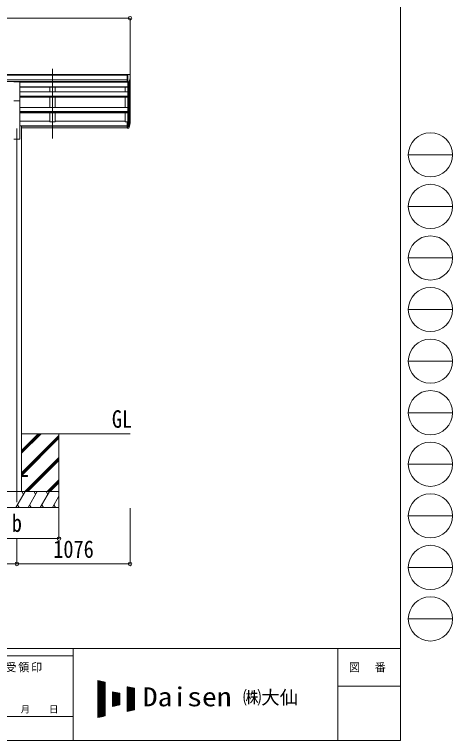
# Model space of a CAD drawing. Units: millimetres at full size, sheet at 1:35; details may follow other scales. Extents: x -9783 to 9892, y -6828 to 6752.
# Drawn here: x 5727 to 9892, y -6828 to 71 of the extents above; entities that cross this region are included whole.
import ezdxf
from ezdxf.enums import TextEntityAlignment as Align

# ---------------------------------------------------------------- set-up
doc = ezdxf.new("R2010")
doc.units = ezdxf.units.MM
doc.header["$LTSCALE"] = 35
doc.header["$PDMODE"] = 32
doc.header["$PDSIZE"] = 35
for name, color, linetype, lineweight in [('0-0_0', 7, 'Continuous', 9), ('0-1_本体', 4, 'Continuous', 9), ('0-2_部品', 7, 'Continuous', 9), ('0-8_PARTS2', 2, 'Continuous', 9), ('0-A_寸法', 6, 'Continuous', 9), ('F-0_240', 7, 'Continuous', 9)]:
    doc.layers.add(name, color=color, linetype=linetype, lineweight=lineweight)
doc.styles.add('ＭＳ ゴシック', font='')
doc.styles.get('ＭＳ ゴシック').set_extended_font_data('MS Gothic')

msp = doc.modelspace()

# ---------------------------------------------------------------- linework, layer by layer
at = {"layer": '0-0_0'}
for p, q in [((5794.25, -3913.65), (6825.05, -3913.65)), ((5794.25, -4099.28), (5979.88, -3913.65)), ((5794.25, -4085.14), (5965.74, -3913.65)), ((5794.25, -4071), (5951.59, -3913.65)), ((5794.25, -4283.13), (6149.05, -3928.33)), ((6149.05, -3913.65), (6149.05, -4613.65)), ((5794.25, -4297.27), (6149.05, -3942.48)), ((5796.51, -4309.15), (6149.05, -3956.62)), ((5825.86, -4463.65), (6149.05, -4140.46)), ((5840, -4463.65), (6149.05, -4154.61)), ((5854.14, -4463.65), (6149.05, -4168.75)), ((6037.99, -4463.65), (6149.05, -4352.6)), ((6052.13, -4463.65), (6149.05, -4366.74)), ((6066.27, -4463.65), (6149.05, -4380.88)), ((6149.05, -4463.65), (5349.05, -4463.65)), ((5740.2, -4613.65), (5826.81, -4463.65)), ((5811.81, -4489.64), (5796.8, -4463.65)), ((5855.67, -4613.65), (5942.28, -4463.65)), ((5927.28, -4489.64), (5912.28, -4463.65)), ((5971.14, -4613.65), (6057.75, -4463.65)), ((6027.75, -4463.65), (6042.75, -4489.63)), ((6143.22, -4463.65), (6149.05, -4473.75)), ((6086.61, -4613.65), (6149.05, -4505.52)), ((5349.05, -4613.65), (6149.05, -4613.65)), ((5755.2, -4587.67), (5770.2, -4613.65)), ((5870.67, -4587.67), (5885.67, -4613.65)), ((5986.14, -4587.67), (6001.14, -4613.65)), ((6101.61, -4587.67), (6116.61, -4613.65))]:
    msp.add_line(p, q, dxfattribs=at)
at = {"layer": '0-1_本体'}
for p, q in [((1799.55, -500.67), (6798.55, -500.67)), ((1799.55, -506.02), (6798.55, -506.02)), ((1799.55, -549.55), (6798.55, -549.56)), ((6825.05, -952.79), (6825.05, -537.43)), ((1799.55, -567.22), (6798.55, -567.22)), ((5776.55, -569.72), (6798.55, -569.72)), ((5776.55, -572.74), (6805.05, -572.74)), ((5776.55, -616.22), (6805.05, -616.22)), ((5776.55, -620.3), (6805.05, -620.3)), ((6064.05, -572.74), (6064.05, -569.72)), ((6064.05, -665.45), (6064.05, -620.3)), ((6114.05, -572.74), (6114.05, -569.72)), ((6114.05, -665.45), (6114.05, -620.3)), ((6780.05, -569.6), (6780.05, -572.74)), ((6780.05, -620.33), (6780.05, -665.32)), ((6805.05, -572.06), (6805.05, -948.36)), ((6811.05, -571.58), (6811.05, -992.79)), ((6820.76, -556.23), (6820.76, -974.79)), ((5776.55, -665.45), (6805.05, -665.45)), ((5776.55, -1113.65), (5776.55, -701.01)), ((5776.55, -706.19), (6805.05, -706.19)), ((5776.55, -707.68), (6805.05, -707.68)), ((5776.55, -714.47), (6805.05, -714.47)), ((6064.05, -812.76), (6064.05, -714.47)), ((6114.05, -812.76), (6114.05, -714.47)), ((6780.05, -714.5), (6780.05, -812.76)), ((5776.55, -812.76), (6805.05, -812.76)), ((5776.55, -851.97), (6805.05, -851.97)), ((5776.55, -853.45), (6805.05, -853.45)), ((5776.55, -863.11), (6805.05, -863.11)), ((6064.05, -863.11), (6064.05, -949.19)), ((6114.05, -863.11), (6114.05, -949.19)), ((6780.05, -863.02), (6780.05, -949.19)), ((6064.05, -944.39), (5776.55, -944.39)), ((6064.05, -949.19), (6114.05, -949.19)), ((6780.05, -944.39), (6114.05, -944.39)), ((6798.55, -949.19), (6780.05, -949.19)), ((5776.55, -987.27), (5794.25, -987.27)), ((5794.25, -987.27), (5794.25, -4463.65)), ((6798.55, -990.07), (5794.25, -990.07)), ((6798.55, -1007.25), (5794.25, -1007.25)), ((6798.55, -988.69), (5794.38, -988.69)), ((5721.55, -1113.65), (5776.55, -1113.65))]:
    msp.add_line(p, q, dxfattribs=at)
at = {"layer": '0-2_部品'}
for p, q in [((6798.55, -499.07), (6788.55, -499.16)), ((6788.55, -500.67), (6788.55, -499.16)), ((6798.55, -571.06), (6798.55, -499.07)), ((6817.05, -499.07), (6798.55, -499.07)), ((6805.05, -572.06), (6805.05, -499.07)), ((6817.05, -499.07), (6819.38, -499.21)), ((6820.14, -499.64), (6824.2, -505.45)), ((6827.05, -508.44), (6827.05, -509.07)), ((5721.55, -568.94), (5776.55, -568.94)), ((5776.55, -749.87), (5776.55, -568.94)), ((6798.55, -571.06), (6805.05, -571.06)), ((6805.05, -572.06), (6810.26, -571.74)), ((6812.67, -570.24), (6821.95, -554.18)), ((5721.55, -749.87), (5776.55, -749.87)), ((6798.55, -948.36), (6798.55, -1009.42)), ((6798.55, -948.36), (6805.05, -948.36)), ((6805.05, -948.36), (6805.05, -1010.24)), ((6798.55, -986.67), (6805.05, -986.67)), ((6798.55, -992.07), (6805.05, -992.07)), ((6798.55, -1009.42), (6805.05, -1009.42)), ((6805.05, -993.07), (6810.18, -993.07)), ((6805.05, -995.07), (6809.89, -995.07)), ((6805.05, -1010.24), (6809.89, -1010.24)), ((6811.48, -992.32), (6821.24, -973.9)), ((6822.66, -974.4), (6812.49, -993.57)), ((6820.07, -991.25), (6812.49, -1008.74))]:
    msp.add_line(p, q, dxfattribs=at)
at = {"layer": '0-2_部品', "color": 4}
msp.add_line((5848.85, -4309.15), (5794.05, -4309.15), dxfattribs=at)
msp.add_lwpolyline([(5848.85, -4309.15), (5848.85, -4318.15), (5794.05, -4318.15)], dxfattribs=at)
at = {"layer": '0-2_部品'}
for centre, radius, start, end in [((6819.32, -500.21), 1, 35, 86.5), ((6625.05, -509.07), 202, 347.09739, 0), ((6824.05, -508.44), 3, 0, 87), ((6810.07, -568.74), 3, 273.5, 330), ((6691.83, -955.18), 133.22, 344.28698, 356.72013), ((6737.1, -947.95), 88.05, 342.78929, 2.77608), ((6736.39, -952.23), 89.07, 345.58812, 5.50424), ((6809.89, -992.07), 3, 270, 330), ((6809.89, -1007.24), 3, 270, 330), ((6810.18, -991.57), 1.5, 270, 330)]:
    msp.add_arc(centre, radius, start, end, dxfattribs=at)
at = {"layer": '0-8_PARTS2'}
for p, q in [((6089.05, -1107.45), (6089.05, -444.92)), ((5749.05, -1013.65), (5749.05, -4563.65))]:
    msp.add_line(p, q, dxfattribs=at)
at = {"layer": '0-A_寸法'}
for p, q in [((1773.05, 34.7), (6825.05, 34.7)), ((6825.05, 34.7), (6825.05, -510.92)), ((6149.05, -4910.04), (6149.05, -4621.07)), ((6825.05, -5150.02), (6825.05, -4621.07)), ((5349.05, -4910.04), (6149.05, -4910.04)), ((5749.05, -5150.02), (5749.05, -4910.04)), ((2849.05, -5150.02), (5749.05, -5150.02)), ((5749.05, -5150.02), (6825.05, -5150.02))]:
    msp.add_line(p, q, dxfattribs=at)
for p in [(6825.05, 34.7), (6149.05, -4910.04), (5749.05, -5150.02), (6825.05, -5150.02)]:
    msp.add_point(p, dxfattribs=at)
at = {"layer": 'F-0_240', "color": 5}
for p, q in [((9396.97, 6751.9), (9396.97, -6828.1)), ((-9783.03, -5953.1), (9396.97, -5953.1)), ((6285.75, -5953.1), (6285.75, -6828.1)), ((8801.97, -5953.1), (8801.97, -6828.1)), ((-9783.03, -6023.1), (6285.75, -6023.1)), ((8801.97, -6311.85), (9396.97, -6311.85)), ((5305.75, -6600.6), (6285.75, -6600.6)), ((-9783.03, -6828.1), (9396.97, -6828.1))]:
    msp.add_line(p, q, dxfattribs=at)
at = {"layer": 'F-0_240', "color": 4}
for p, q in [((9471.77, -1263.1), (9891.77, -1263.1)), ((9471.77, -1753.1), (9891.77, -1753.1)), ((9471.77, -2243.1), (9891.77, -2243.1)), ((9471.77, -2733.1), (9891.77, -2733.1)), ((9471.77, -3223.1), (9891.77, -3223.1)), ((9471.77, -3713.1), (9891.77, -3713.1)), ((9471.77, -4203.1), (9891.77, -4203.1)), ((9471.77, -4693.1), (9891.77, -4693.1)), ((9471.77, -5183.1), (9891.77, -5183.1)), ((9471.77, -5673.1), (9891.77, -5673.1))]:
    msp.add_line(p, q, dxfattribs=at)
at = {"layer": 'F-0_240'}
for p, q in [((6519.04, -6259.47), (6589.04, -6274.05)), ((6519.04, -6259.47), (6519.04, -6609.47)), ((6519.04, -6262.76), (6534.85, -6262.76)), ((6519.04, -6266.26), (6551.65, -6266.26)), ((6519.04, -6269.76), (6568.45, -6269.76)), ((6519.04, -6273.26), (6585.25, -6273.26)), ((6519.04, -6276.76), (6589.04, -6276.76)), ((6521.12, -6609.03), (6521.12, -6259.9)), ((6524.62, -6608.3), (6524.62, -6260.63)), ((6528.12, -6607.58), (6528.12, -6261.36)), ((6531.62, -6606.85), (6531.62, -6262.09)), ((6535.12, -6606.12), (6535.12, -6262.81)), ((6538.62, -6605.39), (6538.62, -6263.54)), ((6542.12, -6604.66), (6542.12, -6264.27)), ((6545.62, -6603.93), (6545.62, -6265)), ((6549.12, -6603.2), (6549.12, -6265.73)), ((6552.62, -6602.47), (6552.62, -6266.46)), ((6556.12, -6601.74), (6556.12, -6267.19)), ((6559.62, -6601.01), (6559.62, -6267.92)), ((6563.12, -6600.28), (6563.12, -6268.65)), ((6566.62, -6599.55), (6566.62, -6269.38)), ((6570.12, -6598.83), (6570.12, -6270.11)), ((6573.62, -6598.1), (6573.62, -6270.84)), ((6577.12, -6597.37), (6577.12, -6271.56)), ((6580.62, -6596.64), (6580.62, -6272.29)), ((6584.12, -6595.91), (6584.12, -6273.02)), ((6587.62, -6595.18), (6587.62, -6273.75)), ((6589.04, -6274.05), (6589.04, -6594.88)), ((6519.04, -6280.26), (6589.04, -6280.26)), ((6519.04, -6283.76), (6589.04, -6283.76)), ((6519.04, -6287.26), (6589.04, -6287.26)), ((6519.04, -6290.76), (6589.04, -6290.76)), ((6519.04, -6294.26), (6589.04, -6294.26)), ((6519.04, -6297.76), (6589.04, -6297.76)), ((6519.04, -6301.26), (6589.04, -6301.26)), ((6519.04, -6304.76), (6589.04, -6304.76)), ((6519.04, -6308.26), (6589.04, -6308.26)), ((6519.04, -6311.76), (6589.04, -6311.76)), ((6519.04, -6315.26), (6589.04, -6315.26)), ((6519.04, -6318.76), (6589.04, -6318.76)), ((6519.04, -6322.26), (6589.04, -6322.26)), ((6519.04, -6325.76), (6589.04, -6325.76)), ((6519.04, -6329.26), (6589.04, -6329.26)), ((6519.04, -6332.76), (6589.04, -6332.76)), ((6519.04, -6336.26), (6589.04, -6336.26)), ((6519.04, -6339.76), (6589.04, -6339.76)), ((6519.04, -6343.26), (6589.04, -6343.26)), ((6519.04, -6346.76), (6589.04, -6346.76)), ((6799.04, -6317.8), (6869.04, -6332.38)), ((6799.04, -6317.8), (6799.04, -6551.13)), ((6799.04, -6318.76), (6803.65, -6318.76)), ((6799.04, -6322.26), (6820.45, -6322.26)), ((6799.04, -6325.76), (6837.25, -6325.76)), ((6799.04, -6329.26), (6854.05, -6329.26)), ((6799.04, -6332.76), (6869.04, -6332.76)), ((6799.04, -6336.26), (6869.04, -6336.26)), ((6799.04, -6339.76), (6869.04, -6339.76)), ((6799.04, -6343.26), (6869.04, -6343.26)), ((6799.04, -6346.76), (6869.04, -6346.76)), ((6801.12, -6550.7), (6801.12, -6318.23)), ((6804.62, -6549.97), (6804.62, -6318.96)), ((6808.12, -6549.24), (6808.12, -6319.69)), ((6811.62, -6548.51), (6811.62, -6320.42)), ((6815.12, -6547.78), (6815.12, -6321.15)), ((6818.62, -6547.05), (6818.62, -6321.88)), ((6822.12, -6546.33), (6822.12, -6322.61)), ((6825.62, -6545.6), (6825.62, -6323.34)), ((6829.12, -6544.87), (6829.12, -6324.06)), ((6832.62, -6544.14), (6832.62, -6324.79)), ((6836.12, -6543.41), (6836.12, -6325.52)), ((6839.62, -6542.68), (6839.62, -6326.25)), ((6843.12, -6541.95), (6843.12, -6326.98)), ((6846.62, -6541.22), (6846.62, -6327.71)), ((6850.12, -6540.49), (6850.12, -6328.44)), ((6853.62, -6539.76), (6853.62, -6329.17)), ((6857.12, -6539.03), (6857.12, -6329.9)), ((6860.62, -6538.3), (6860.62, -6330.63)), ((6864.12, -6537.58), (6864.12, -6331.36)), ((6867.62, -6536.85), (6867.62, -6332.09)), ((6869.04, -6332.38), (6869.04, -6536.55)), ((6519.04, -6350.26), (6589.04, -6350.26)), ((6519.04, -6353.76), (6589.04, -6353.76)), ((6519.04, -6357.26), (6589.04, -6357.26)), ((6519.04, -6360.76), (6589.04, -6360.76)), ((6519.04, -6364.26), (6589.04, -6364.26)), ((6519.04, -6367.76), (6589.04, -6367.76)), ((6519.04, -6371.26), (6589.04, -6371.26)), ((6519.04, -6374.76), (6589.04, -6374.76)), ((6519.04, -6378.26), (6589.04, -6378.26)), ((6519.04, -6381.76), (6589.04, -6381.76)), ((6519.04, -6385.26), (6589.04, -6385.26)), ((6519.04, -6388.76), (6589.04, -6388.76)), ((6519.04, -6392.26), (6589.04, -6392.26)), ((6519.04, -6395.76), (6589.04, -6395.76)), ((6519.04, -6399.26), (6589.04, -6399.26)), ((6519.04, -6402.76), (6589.04, -6402.76)), ((6519.04, -6406.26), (6589.04, -6406.26)), ((6519.04, -6409.76), (6589.04, -6409.76)), ((6519.04, -6413.26), (6589.04, -6413.26)), ((6659.04, -6364.47), (6729.04, -6379.05)), ((6659.04, -6364.47), (6659.04, -6504.47)), ((6659.04, -6367.76), (6674.85, -6367.76)), ((6659.04, -6371.26), (6691.65, -6371.26)), ((6659.04, -6374.76), (6708.45, -6374.76)), ((6659.04, -6378.26), (6725.25, -6378.26)), ((6659.04, -6381.76), (6729.04, -6381.76)), ((6659.04, -6385.26), (6729.04, -6385.26)), ((6659.04, -6388.76), (6729.04, -6388.76)), ((6659.04, -6392.26), (6729.04, -6392.26)), ((6659.04, -6395.76), (6729.04, -6395.76)), ((6659.04, -6399.26), (6729.04, -6399.26)), ((6659.04, -6402.76), (6729.04, -6402.76)), ((6659.04, -6406.26), (6729.04, -6406.26)), ((6659.04, -6409.76), (6729.04, -6409.76)), ((6659.04, -6413.26), (6729.04, -6413.26)), ((6661.12, -6504.03), (6661.12, -6364.9)), ((6664.62, -6503.3), (6664.62, -6365.63)), ((6668.12, -6502.58), (6668.12, -6366.36)), ((6671.62, -6501.85), (6671.62, -6367.09)), ((6675.12, -6501.12), (6675.12, -6367.81)), ((6678.62, -6500.39), (6678.62, -6368.54)), ((6682.12, -6499.66), (6682.12, -6369.27)), ((6685.62, -6498.93), (6685.62, -6370)), ((6689.12, -6498.2), (6689.12, -6370.73)), ((6692.62, -6497.47), (6692.62, -6371.46)), ((6696.12, -6496.74), (6696.12, -6372.19)), ((6699.62, -6496.01), (6699.62, -6372.92)), ((6703.12, -6495.28), (6703.12, -6373.65)), ((6706.62, -6494.55), (6706.62, -6374.38)), ((6710.12, -6493.83), (6710.12, -6375.11)), ((6713.62, -6493.1), (6713.62, -6375.84)), ((6717.12, -6492.37), (6717.12, -6376.56)), ((6720.62, -6491.64), (6720.62, -6377.29)), ((6724.12, -6490.91), (6724.12, -6378.02)), ((6727.62, -6490.18), (6727.62, -6378.75)), ((6729.04, -6379.05), (6729.04, -6489.88)), ((6799.04, -6350.26), (6869.04, -6350.26)), ((6799.04, -6353.76), (6869.04, -6353.76)), ((6799.04, -6357.26), (6869.04, -6357.26)), ((6799.04, -6360.76), (6869.04, -6360.76)), ((6799.04, -6364.26), (6869.04, -6364.26)), ((6799.04, -6367.76), (6869.04, -6367.76)), ((6799.04, -6371.26), (6869.04, -6371.26)), ((6799.04, -6374.76), (6869.04, -6374.76)), ((6799.04, -6378.26), (6869.04, -6378.26)), ((6799.04, -6381.76), (6869.04, -6381.76)), ((6799.04, -6385.26), (6869.04, -6385.26)), ((6799.04, -6388.76), (6869.04, -6388.76)), ((6799.04, -6392.26), (6869.04, -6392.26)), ((6799.04, -6395.76), (6869.04, -6395.76)), ((6799.04, -6399.26), (6869.04, -6399.26)), ((6799.04, -6402.76), (6869.04, -6402.76)), ((6799.04, -6406.26), (6869.04, -6406.26)), ((6799.04, -6409.76), (6869.04, -6409.76)), ((6799.04, -6413.26), (6869.04, -6413.26)), ((6519.04, -6416.76), (6589.04, -6416.76)), ((6519.04, -6420.26), (6589.04, -6420.26)), ((6519.04, -6423.76), (6589.04, -6423.76)), ((6519.04, -6427.26), (6589.04, -6427.26)), ((6519.04, -6430.76), (6589.04, -6430.76)), ((6519.04, -6434.26), (6589.04, -6434.26)), ((6519.04, -6437.76), (6589.04, -6437.76)), ((6519.04, -6441.26), (6589.04, -6441.26)), ((6519.04, -6444.76), (6589.04, -6444.76)), ((6519.04, -6448.26), (6589.04, -6448.26)), ((6519.04, -6451.76), (6589.04, -6451.76)), ((6519.04, -6455.26), (6589.04, -6455.26)), ((6519.04, -6458.76), (6589.04, -6458.76)), ((6519.04, -6462.26), (6589.04, -6462.26)), ((6519.04, -6465.76), (6589.04, -6465.76)), ((6519.04, -6469.26), (6589.04, -6469.26)), ((6519.04, -6472.76), (6589.04, -6472.76)), ((6519.04, -6476.26), (6589.04, -6476.26)), ((6519.04, -6479.76), (6589.04, -6479.76)), ((6519.04, -6483.26), (6589.04, -6483.26)), ((6659.04, -6416.76), (6729.04, -6416.76)), ((6659.04, -6420.26), (6729.04, -6420.26)), ((6659.04, -6423.76), (6729.04, -6423.76)), ((6659.04, -6427.26), (6729.04, -6427.26)), ((6659.04, -6430.76), (6729.04, -6430.76)), ((6659.04, -6434.26), (6729.04, -6434.26)), ((6659.04, -6437.76), (6729.04, -6437.76)), ((6659.04, -6441.26), (6729.04, -6441.26)), ((6659.04, -6444.76), (6729.04, -6444.76)), ((6659.04, -6448.26), (6729.04, -6448.26)), ((6659.04, -6451.76), (6729.04, -6451.76)), ((6659.04, -6455.26), (6729.04, -6455.26)), ((6659.04, -6458.76), (6729.04, -6458.76)), ((6659.04, -6462.26), (6729.04, -6462.26)), ((6659.04, -6465.76), (6729.04, -6465.76)), ((6659.04, -6469.26), (6729.04, -6469.26)), ((6659.04, -6472.76), (6729.04, -6472.76)), ((6659.04, -6476.26), (6729.04, -6476.26)), ((6659.04, -6479.76), (6729.04, -6479.76)), ((6659.04, -6483.26), (6729.04, -6483.26)), ((6799.04, -6416.76), (6869.04, -6416.76)), ((6799.04, -6420.26), (6869.04, -6420.26)), ((6799.04, -6423.76), (6869.04, -6423.76)), ((6799.04, -6427.26), (6869.04, -6427.26)), ((6799.04, -6430.76), (6869.04, -6430.76)), ((6799.04, -6434.26), (6869.04, -6434.26)), ((6799.04, -6437.76), (6869.04, -6437.76)), ((6799.04, -6441.26), (6869.04, -6441.26)), ((6799.04, -6444.76), (6869.04, -6444.76)), ((6799.04, -6448.26), (6869.04, -6448.26)), ((6799.04, -6451.76), (6869.04, -6451.76)), ((6799.04, -6455.26), (6869.04, -6455.26)), ((6799.04, -6458.76), (6869.04, -6458.76)), ((6799.04, -6462.26), (6869.04, -6462.26)), ((6799.04, -6465.76), (6869.04, -6465.76)), ((6799.04, -6469.26), (6869.04, -6469.26)), ((6799.04, -6472.76), (6869.04, -6472.76)), ((6799.04, -6476.26), (6869.04, -6476.26)), ((6799.04, -6479.76), (6869.04, -6479.76)), ((6799.04, -6483.26), (6869.04, -6483.26)), ((6519.04, -6486.76), (6589.04, -6486.76)), ((6519.04, -6490.26), (6589.04, -6490.26)), ((6519.04, -6493.76), (6589.04, -6493.76)), ((6519.04, -6497.26), (6589.04, -6497.26)), ((6519.04, -6500.76), (6589.04, -6500.76)), ((6519.04, -6504.26), (6589.04, -6504.26)), ((6519.04, -6507.76), (6589.04, -6507.76)), ((6519.04, -6511.26), (6589.04, -6511.26)), ((6519.04, -6514.76), (6589.04, -6514.76)), ((6519.04, -6518.26), (6589.04, -6518.26)), ((6519.04, -6521.76), (6589.04, -6521.76)), ((6519.04, -6525.26), (6589.04, -6525.26)), ((6519.04, -6528.76), (6589.04, -6528.76)), ((6519.04, -6532.26), (6589.04, -6532.26)), ((6519.04, -6535.76), (6589.04, -6535.76)), ((6519.04, -6539.26), (6589.04, -6539.26)), ((6519.04, -6542.76), (6589.04, -6542.76)), ((6519.04, -6546.26), (6589.04, -6546.26)), ((6519.04, -6549.76), (6589.04, -6549.76)), ((6519.04, -6553.26), (6589.04, -6553.26)), ((6659.04, -6486.76), (6729.04, -6486.76)), ((6659.04, -6504.47), (6729.04, -6489.88)), ((6659.04, -6490.26), (6727.23, -6490.26)), ((6659.04, -6493.76), (6710.43, -6493.76)), ((6659.04, -6497.26), (6693.63, -6497.26)), ((6659.04, -6500.76), (6676.83, -6500.76)), ((6659.04, -6504.26), (6660.03, -6504.26)), ((6799.04, -6486.76), (6869.04, -6486.76)), ((6799.04, -6490.26), (6869.04, -6490.26)), ((6799.04, -6493.76), (6869.04, -6493.76)), ((6799.04, -6497.26), (6869.04, -6497.26)), ((6799.04, -6500.76), (6869.04, -6500.76)), ((6799.04, -6504.26), (6869.04, -6504.26)), ((6799.04, -6507.76), (6869.04, -6507.76)), ((6799.04, -6511.26), (6869.04, -6511.26)), ((6799.04, -6514.76), (6869.04, -6514.76)), ((6799.04, -6518.26), (6869.04, -6518.26)), ((6799.04, -6521.76), (6869.04, -6521.76)), ((6799.04, -6525.26), (6869.04, -6525.26)), ((6799.04, -6528.76), (6869.04, -6528.76)), ((6799.04, -6532.26), (6869.04, -6532.26)), ((6799.04, -6535.76), (6869.04, -6535.76)), ((6869.04, -6536.55), (6799.04, -6551.13)), ((6799.04, -6539.26), (6856.03, -6539.26)), ((6799.04, -6542.76), (6839.23, -6542.76)), ((6799.04, -6546.26), (6822.43, -6546.26)), ((6799.04, -6549.76), (6805.63, -6549.76)), ((6519.04, -6556.76), (6589.04, -6556.76)), ((6519.04, -6560.26), (6589.04, -6560.26)), ((6519.04, -6563.76), (6589.04, -6563.76)), ((6519.04, -6567.26), (6589.04, -6567.26)), ((6519.04, -6570.76), (6589.04, -6570.76)), ((6519.04, -6574.26), (6589.04, -6574.26)), ((6519.04, -6577.76), (6589.04, -6577.76)), ((6519.04, -6581.26), (6589.04, -6581.26)), ((6519.04, -6584.76), (6589.04, -6584.76)), ((6519.04, -6588.26), (6589.04, -6588.26)), ((6519.04, -6591.76), (6589.04, -6591.76)), ((6589.04, -6594.88), (6519.04, -6609.47)), ((6519.04, -6595.26), (6587.23, -6595.26)), ((6519.04, -6598.76), (6570.43, -6598.76)), ((6519.04, -6602.26), (6553.63, -6602.26)), ((6519.04, -6605.76), (6536.83, -6605.76)), ((6519.04, -6609.26), (6520.03, -6609.26))]:
    msp.add_line(p, q, dxfattribs=at)
at = {"layer": 'F-0_240', "color": 4}
for centre in [(9681.77, -1263.1), (9681.77, -1753.1), (9681.77, -2243.1), (9681.77, -2733.1), (9681.77, -3223.1), (9681.77, -3713.1), (9681.77, -4203.1), (9681.77, -4693.1), (9681.77, -5183.1), (9681.77, -5673.1)]:
    msp.add_circle(centre, 210, dxfattribs=at)

# ---------------------------------------------------------------- texts
at = {"layer": '0-0_0', "style": 'ＭＳ ゴシック', "width": 0.85}
msp.add_text('GL', height=166.8, dxfattribs=at).set_placement((6652.26, -3906.72), align=Align.BOTTOM_LEFT)
at = {"layer": '0-A_寸法', "color": 7, "style": 'ＭＳ ゴシック', "width": 0.85}
for s, p in [('b', (5700.92, -4895.67)), ('1076', (6094.55, -5143.02))]:
    msp.add_text(s, height=166.8, dxfattribs=at).set_placement(p, align=Align.BOTTOM_LEFT)
at = {"layer": 'F-0_240', "style": 'ＭＳ ゴシック', "width": 1.15}
msp.add_text('Daisen', height=179.6, dxfattribs=at).set_placement((6947.05, -6556.97), align=Align.BOTTOM_LEFT)
at = {"layer": 'F-0_240', "style": 'ＭＳ ゴシック'}
for s, height, p in [('㈱大仙\u3000', 128.3, (7898.35, -6521.97)), ('年\u3000\u3000月\u3000\u3000日', 64.15, (5515.76, -6583.1))]:
    msp.add_text(s, height=height, dxfattribs=at).set_placement(p, align=Align.BOTTOM_LEFT)
at = {"layer": 'F-0_240', "char_height": 76.98, "attachment_point": 7, "style": 'ＭＳ ゴシック'}
for s, insert in [('\\T1.17;御受領印', (5515.75, -6180.6)), ('\\T1.17;図\u3000番', (8906.97, -6180.6))]:
    msp.add_mtext(s, dxfattribs=dict(at, insert=insert))

doc.saveas('drawing.dxf')
